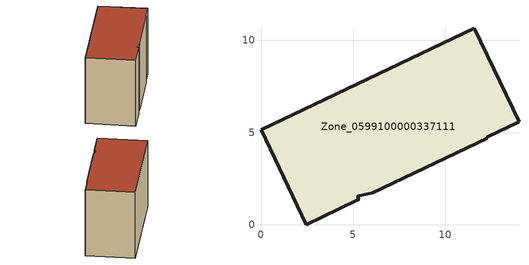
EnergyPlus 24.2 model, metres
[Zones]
Zone_0599100000337111
 floor ground (C_G): 12.28,4.69 6.08,1.74 5.23,1.56 5.33,1.39 5.13,1.3 2.45,0 0,5.17 11.57,10.67 13.99,5.58 12.25,4.76 z0
 wall outside (C_F): 2.45,0 5.13,1.3 5.33,1.39 5.23,1.56 6.08,1.74 12.28,4.69 12.25,4.76 13.99,5.58 11.57,10.67 0,5.17 2.45,0 z0:8.34
 roof outside (C_R): 6.08,1.74 12.28,4.69 12.25,4.76 13.99,5.58 11.57,10.67 0,5.17 2.45,0 5.13,1.3 5.33,1.39 5.23,1.56 z8.34
[BUILDING]
Pand.0599100000337111: North Axis=0; Terrain=City; Loads Convergence Tolerance Value=0.04; Temperature Convergence Tolerance Value=0.4; Solar Distribution=FullExterior; Maximum Number of Warmup Days=25; Minimum Number of Warmup Days=1
[Site:Location]
Rotterdam.The.Hague.AP_ZH_NLD Design_Conditions: Latitude=51.96; Longitude=4.45; Time Zone=1; Elevation=-4.5
[SITE:GROUNDTEMPERATURE:BUILDINGSURFACE]
18, 18, 18, 18, 18, 18, 18, 18, 18, 18, 18, 18
[MATERIAL] Thermal Absorptance=0.9; Solar Absorptance=0.7; Visible Absorptance=0.7
Name | Roughness | Thickness | Conductivity | Density | Specific Heat
G.TC.1975-1991 | MediumSmooth | 0.15 | 0.288461 | 540 | 1210
F.TC.1975-1991 | Rough | 0.3 | 0.230769 | 1920 | 840
R.TC.1975-1991 | MediumRough | 0.2 | 0.153846 | 1500 | 1000
[CONSTRUCTION]
C_G: G.TC.1975-1991
C_F: F.TC.1975-1991
C_R: R.TC.1975-1991
[ZONE]
Zone_0599100000337111: Type=1; Multiplier=1; Ceiling Height=Autocalculate; Volume=Autocalculate; Floor Area=autocalculate; Part of Total Floor Area=Yes
[ZONEINFILTRATION:DESIGNFLOWRATE]
Infil_Zone_0599100000337111: Zone or ZoneList or Space or SpaceList=Zone_0599100000337111; Schedule=AlwaysOn; Design Flow Rate Calculation Method=Flow/Area; Flow Rate per Floor Area=0.003; Constant Term Coefficient=1; Temperature Term Coefficient=0; Velocity Term Coefficient=0; Velocity Squared Term Coefficient=0
[HVACTEMPLATE:ZONE:IDEALLOADSAIRSYSTEM]
Zone_0599100000337111: Maximum Heating Supply Air Temperature=50; Minimum Cooling Supply Air Temperature=13; Maximum Heating Supply Air Humidity Ratio=0.0156; Minimum Cooling Supply Air Humidity Ratio=0.0077; Heating Limit=NoLimit; Cooling Limit=NoLimit; Dehumidification Control Type=ConstantSensibleHeatRatio; Cooling Sensible Heat Ratio=0.7; Dehumidification Setpoint=60; Humidification Control Type=None; Humidification Setpoint=30; Outdoor Air Method=None; Outdoor Air Flow Rate per Person=0.00944; Outdoor Air Flow Rate per Zone Floor Area=0; Outdoor Air Flow Rate per Zone=0; Demand Controlled Ventilation Type=None; Outdoor Air Economizer Type=NoEconomizer; Heat Recovery Type=None; Sensible Heat Recovery Effectiveness=0.7; Latent Heat Recovery Effectiveness=0.65
[ZONECONTROL:THERMOSTAT]
ThermostatControl_Zone_0599100000337111: Zone or ZoneList=Zone_0599100000337111; Control Type Schedule=DualSetpointControlType; Control 1=Thermostat_Zone_0599100000337111; Temperature Difference Between Cutout And Setpoint=0
[THERMOSTATSETPOINT:DUALSETPOINT]
Thermostat_Zone_0599100000337111: Heating Setpoint Temperature Schedule=HeatingSetpoint_Zone_0599100000337111; Cooling Setpoint Temperature Schedule=CoolingSetpoint_Zone_0599100000337111
[SCHEDULE:COMPACT]
HeatingSetpoint_Zone_0599100000337111: Through: 12/31, For: AllDays, Until: 24:00, 21
CoolingSetpoint_Zone_0599100000337111: Through: 12/31, For: AllDays, Until: 24:00, 24
DualSetpointControlType: Through: 12/31, For: AllDays, Until: 24:00, 4
AlwaysOn: Through: 12/31, For: AllDays, Until: 24:00, 1
